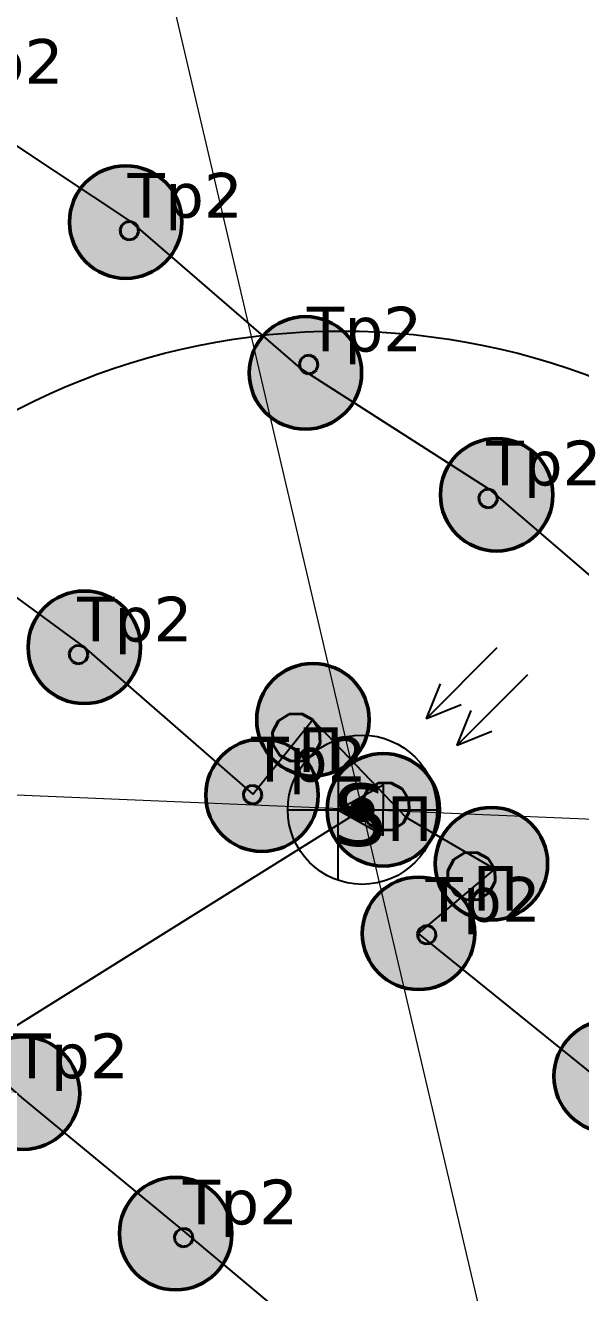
# Model space of a CAD drawing. Header units: millimetres. Extents: x -243740 to 150609, y -473655 to -165121.
# Drawn here: x 37384 to 39620, y -326187 to -321091 of the extents above; entities that cross this region are included whole.
import ezdxf
from ezdxf import colors
from ezdxf.entities.mleader import LeaderData, LeaderLine
from ezdxf.math import Vec2, Vec3

# ---------------------------------------------------------------- set-up
doc = ezdxf.new("R2010")
doc.units = ezdxf.units.MM
for name, color, linetype, lineweight in [('0_Авт.', 255, 'Continuous', 5), ('_освещение_dali', 3, 'Continuous', 50), ('DLX_LUM 21', 5, 'Continuous', 40), ('DLX_LUM 22', 5, 'Continuous', 40)]:
    doc.layers.add(name, color=color, linetype=linetype, lineweight=lineweight)
doc.layers.add('_Гр.ЩД-1C.10.4.I8.7', color=6, linetype='Continuous')
doc.styles.add('TableTextStyle', font='')
doc.styles.add('Шрифт - 200', font='', dxfattribs={"height": 200})
doc.styles.get('TableTextStyle').set_extended_font_data('VERDANA.TTF')
doc.styles.get('Шрифт - 200').set_extended_font_data('GOST Common', italic=True)
doc.linetypes.add('Truba', pattern='A,3e-05,[4,MSH_7,S=1,R=0,X=0,Y=0],-3.022072', length=3.022102)
doc.linetypes.add('Проводка в лотке', pattern='A,7.5,[130,ltypeshp.shx,S=0.5,R=0,X=0,Y=0],1,[130,ltypeshp.shx,S=1,R=90,X=0,Y=-0.5],1,[130,ltypeshp.shx,S=0.5,R=0,X=0,Y=0],7.5', length=17)

# ---------------------------------------------------------------- blocks, each defined once
blk = doc.blocks.new('A$C85fa3c5e')
at = {"layer": '0_Авт.', "color": 6, "lineweight": 25, "ltscale": 100}
for points in [[(5.418, 6.505), (2.589, 3.676), (3.15, 5.068)], [(5.418, 6.505), (2.589, 3.676), (3.981, 4.236)], [(6.655, 5.428), (3.827, 2.599), (4.387, 3.991)], [(6.655, 5.428), (3.827, 2.599), (5.218, 3.16)], [(-0.973, 2.838), (-0.98, -2.836)], [(-0.976, 0), (0.849, 1.003), (0.849, -0.01)], [(-3, 0), (3, 0)], [(-0.976, 0), (0.838, -1.023), (0.849, -0.01)]]:
    blk.add_lwpolyline(points, dxfattribs=at)
blk.add_circle((0, 0), 3, dxfattribs=at)
blk = doc.blocks.new('_Dot')
at = {"color": 0, "linetype": 'ByBlock', "lineweight": -2}
blk.add_line((-0.5, 0), (-1, 0), dxfattribs=at)
at = {"color": 0, "linetype": 'ByBlock', "const_width": 0.5}
blk.add_lwpolyline([(-0.25, 0, 1), (0.25, 0, 1)], format="xyb", close=True, dxfattribs=at)
blk = doc.blocks.new('A$Caabd1818')
at = {"layer": 'DLX_LUM 21'}
for points in [[(33803.5, 75627.8, 0), (33818.8, 75639.9, 0)], [(33818.8, 75639.9, 0), (33803.5, 75627.8, 0)], [(33818.8, 75639.9, 0), (33803.5, 75627.8, 0)], [(33803.5, 75627.8, 0), (33818.8, 75639.9, 0)], [(33818.8, 75639.9, 0), (33838, 75642.7, 0)], [(33838, 75642.7, 0), (33818.8, 75639.9, 0)], [(33838, 75642.7, 0), (33818.8, 75639.9, 0)], [(33818.8, 75639.9, 0), (33838, 75642.7, 0)], [(33818.8, 75639.9, 0), (33818.8, 75639.9, 0)], [(33818.8, 75639.9, 0), (33818.8, 75639.9, 0)], [(33838, 75642.7, 0), (33838, 75642.7, 0)], [(33838, 75642.7, 0), (33856, 75635.5, 0)], [(33856, 75635.5, 0), (33838, 75642.7, 0)], [(33838, 75642.7, 0), (33838, 75642.7, 0)], [(33856, 75635.5, 0), (33838, 75642.7, 0)], [(33838, 75642.7, 0), (33856, 75635.5, 0)], [(33856, 75635.5, 0), (33856, 75635.5, 0)], [(33856, 75635.5, 0), (33868, 75620.2, 0)], [(33868, 75620.2, 0), (33856, 75635.5, 0)], [(33856, 75635.5, 0), (33856, 75635.5, 0)], [(33868, 75620.2, 0), (33856, 75635.5, 0)], [(33856, 75635.5, 0), (33868, 75620.2, 0)], [(33796.3, 75609.8, 0), (33803.5, 75627.8, 0)], [(33803.5, 75627.8, 0), (33796.3, 75609.8, 0)], [(33803.5, 75627.8, 0), (33796.3, 75609.8, 0)], [(33796.3, 75609.8, 0), (33803.5, 75627.8, 0)], [(33796.3, 75609.8, 0), (33796.3, 75609.8, 0)], [(33799.1, 75590.6, 0), (33796.3, 75609.8, 0)], [(33796.3, 75609.8, 0), (33796.3, 75609.8, 0)], [(33796.3, 75609.8, 0), (33799.1, 75590.6, 0)], [(33796.3, 75609.8, 0), (33799.1, 75590.6, 0)], [(33799.1, 75590.6, 0), (33796.3, 75609.8, 0)], [(33811.2, 75575.4, 0), (33799.1, 75590.6, 0)], [(33799.1, 75590.6, 0), (33799.1, 75590.6, 0)], [(33799.1, 75590.6, 0), (33811.2, 75575.4, 0)], [(33799.1, 75590.6, 0), (33799.1, 75590.6, 0)], [(33799.1, 75590.6, 0), (33811.2, 75575.4, 0)], [(33811.2, 75575.4, 0), (33799.1, 75590.6, 0)], [(33803.5, 75627.8, 0), (33803.5, 75627.8, 0)], [(33803.5, 75627.8, 0), (33803.5, 75627.8, 0)], [(33863.6, 75583, 0), (33848.4, 75571, 0)], [(33848.4, 75571, 0), (33863.6, 75583, 0)], [(33848.4, 75571, 0), (33863.6, 75583, 0)], [(33863.6, 75583, 0), (33848.4, 75571, 0)], [(33870.8, 75601, 0), (33863.6, 75583, 0)], [(33863.6, 75583, 0), (33870.8, 75601, 0)], [(33863.6, 75583, 0), (33870.8, 75601, 0)], [(33870.8, 75601, 0), (33863.6, 75583, 0)], [(33863.6, 75583, 0), (33863.6, 75583, 0)], [(33863.6, 75583, 0), (33863.6, 75583, 0)], [(33868, 75620.2, 0), (33868, 75620.2, 0)], [(33868, 75620.2, 0), (33870.8, 75601, 0)], [(33870.8, 75601, 0), (33868, 75620.2, 0)], [(33868, 75620.2, 0), (33868, 75620.2, 0)], [(33870.8, 75601, 0), (33868, 75620.2, 0)], [(33868, 75620.2, 0), (33870.8, 75601, 0)], [(33870.8, 75601, 0), (33870.8, 75601, 0)], [(33870.8, 75601, 0), (33870.8, 75601, 0)], [(33829.2, 75568.2, 0), (33811.2, 75575.4, 0)], [(33811.2, 75575.4, 0), (33811.2, 75575.4, 0)], [(33811.2, 75575.4, 0), (33829.2, 75568.2, 0)], [(33811.2, 75575.4, 0), (33811.2, 75575.4, 0)], [(33811.2, 75575.4, 0), (33829.2, 75568.2, 0)], [(33829.2, 75568.2, 0), (33811.2, 75575.4, 0)], [(33848.4, 75571, 0), (33829.2, 75568.2, 0)], [(33829.2, 75568.2, 0), (33848.4, 75571, 0)], [(33829.2, 75568.2, 0), (33848.4, 75571, 0)], [(33848.4, 75571, 0), (33829.2, 75568.2, 0)], [(33829.2, 75568.2, 0), (33829.2, 75568.2, 0)], [(33829.2, 75568.2, 0), (33829.2, 75568.2, 0)], [(33848.4, 75571, 0), (33848.4, 75571, 0)], [(33848.4, 75571, 0), (33848.4, 75571, 0)], [(34518.2, 75071.4, 0), (34525.4, 75089.4, 0)], [(34525.4, 75089.4, 0), (34518.2, 75071.4, 0)], [(34525.4, 75089.4, 0), (34518.2, 75071.4, 0)], [(34518.2, 75071.4, 0), (34525.4, 75089.4, 0)], [(34525.4, 75089.4, 0), (34540.7, 75101.4, 0)], [(34540.7, 75101.4, 0), (34525.4, 75089.4, 0)], [(34540.7, 75101.4, 0), (34525.4, 75089.4, 0)], [(34525.4, 75089.4, 0), (34540.7, 75101.4, 0)], [(34525.4, 75089.4, 0), (34525.4, 75089.4, 0)], [(34525.4, 75089.4, 0), (34525.4, 75089.4, 0)], [(34540.7, 75101.4, 0), (34559.9, 75104.2, 0)], [(34559.9, 75104.2, 0), (34540.7, 75101.4, 0)], [(34559.9, 75104.2, 0), (34540.7, 75101.4, 0)], [(34540.7, 75101.4, 0), (34559.9, 75104.2, 0)], [(34540.7, 75101.4, 0), (34540.7, 75101.4, 0)], [(34540.7, 75101.4, 0), (34540.7, 75101.4, 0)], [(34559.9, 75104.2, 0), (34559.9, 75104.2, 0)], [(34559.9, 75104.2, 0), (34577.9, 75097.1, 0)], [(34577.9, 75097.1, 0), (34559.9, 75104.2, 0)], [(34559.9, 75104.2, 0), (34559.9, 75104.2, 0)], [(34577.9, 75097.1, 0), (34559.9, 75104.2, 0)], [(34559.9, 75104.2, 0), (34577.9, 75097.1, 0)], [(34577.9, 75097.1, 0), (34577.9, 75097.1, 0)], [(34577.9, 75097.1, 0), (34589.9, 75081.8, 0)], [(34589.9, 75081.8, 0), (34577.9, 75097.1, 0)], [(34577.9, 75097.1, 0), (34577.9, 75097.1, 0)], [(34589.9, 75081.8, 0), (34577.9, 75097.1, 0)], [(34577.9, 75097.1, 0), (34589.9, 75081.8, 0)], [(34589.9, 75081.8, 0), (34589.9, 75081.8, 0)], [(34589.9, 75081.8, 0), (34592.7, 75062.6, 0)], [(34592.7, 75062.6, 0), (34589.9, 75081.8, 0)], [(34589.9, 75081.8, 0), (34589.9, 75081.8, 0)], [(34592.7, 75062.6, 0), (34589.9, 75081.8, 0)], [(34589.9, 75081.8, 0), (34592.7, 75062.6, 0)], [(34518.2, 75071.4, 0), (34518.2, 75071.4, 0)], [(34521, 75052.2, 0), (34518.2, 75071.4, 0)], [(34518.2, 75071.4, 0), (34518.2, 75071.4, 0)], [(34518.2, 75071.4, 0), (34521, 75052.2, 0)], [(34518.2, 75071.4, 0), (34521, 75052.2, 0)], [(34521, 75052.2, 0), (34518.2, 75071.4, 0)], [(34533.1, 75036.9, 0), (34521, 75052.2, 0)], [(34521, 75052.2, 0), (34521, 75052.2, 0)], [(34521, 75052.2, 0), (34533.1, 75036.9, 0)], [(34521, 75052.2, 0), (34521, 75052.2, 0)], [(34521, 75052.2, 0), (34533.1, 75036.9, 0)], [(34533.1, 75036.9, 0), (34521, 75052.2, 0)], [(34551.1, 75029.8, 0), (34533.1, 75036.9, 0)], [(34533.1, 75036.9, 0), (34533.1, 75036.9, 0)], [(34533.1, 75036.9, 0), (34551.1, 75029.8, 0)], [(34533.1, 75036.9, 0), (34533.1, 75036.9, 0)], [(34533.1, 75036.9, 0), (34551.1, 75029.8, 0)], [(34551.1, 75029.8, 0), (34533.1, 75036.9, 0)], [(34570.3, 75032.6, 0), (34551.1, 75029.8, 0)], [(34551.1, 75029.8, 0), (34570.3, 75032.6, 0)], [(34551.1, 75029.8, 0), (34570.3, 75032.6, 0)], [(34570.3, 75032.6, 0), (34551.1, 75029.8, 0)], [(34551.1, 75029.8, 0), (34551.1, 75029.8, 0)], [(34551.1, 75029.8, 0), (34551.1, 75029.8, 0)], [(34585.5, 75044.6, 0), (34570.3, 75032.6, 0)], [(34570.3, 75032.6, 0), (34585.5, 75044.6, 0)], [(34570.3, 75032.6, 0), (34585.5, 75044.6, 0)], [(34585.5, 75044.6, 0), (34570.3, 75032.6, 0)], [(34570.3, 75032.6, 0), (34570.3, 75032.6, 0)], [(34570.3, 75032.6, 0), (34570.3, 75032.6, 0)], [(34592.7, 75062.6, 0), (34585.5, 75044.6, 0)], [(34585.5, 75044.6, 0), (34592.7, 75062.6, 0)], [(34585.5, 75044.6, 0), (34592.7, 75062.6, 0)], [(34592.7, 75062.6, 0), (34585.5, 75044.6, 0)], [(34585.5, 75044.6, 0), (34585.5, 75044.6, 0)], [(34585.5, 75044.6, 0), (34585.5, 75044.6, 0)], [(34592.7, 75062.6, 0), (34592.7, 75062.6, 0)], [(34592.7, 75062.6, 0), (34592.7, 75062.6, 0)], [(35262.5, 74563, 0), (35281.7, 74565.8, 0)], [(35281.7, 74565.8, 0), (35262.5, 74563, 0)], [(35281.7, 74565.8, 0), (35262.5, 74563, 0)], [(35262.5, 74563, 0), (35281.7, 74565.8, 0)], [(35281.7, 74565.8, 0), (35281.7, 74565.8, 0)], [(35281.7, 74565.8, 0), (35299.8, 74558.6, 0)], [(35299.8, 74558.6, 0), (35281.7, 74565.8, 0)], [(35281.7, 74565.8, 0), (35281.7, 74565.8, 0)], [(35299.8, 74558.6, 0), (35281.7, 74565.8, 0)], [(35281.7, 74565.8, 0), (35299.8, 74558.6, 0)], [(35240.1, 74533, 0), (35247.3, 74551, 0)], [(35247.3, 74551, 0), (35240.1, 74533, 0)], [(35247.3, 74551, 0), (35240.1, 74533, 0)], [(35240.1, 74533, 0), (35247.3, 74551, 0)], [(35240.1, 74533, 0), (35240.1, 74533, 0)], [(35242.9, 74513.8, 0), (35240.1, 74533, 0)], [(35240.1, 74533, 0), (35240.1, 74533, 0)], [(35240.1, 74533, 0), (35242.9, 74513.8, 0)], [(35240.1, 74533, 0), (35242.9, 74513.8, 0)], [(35242.9, 74513.8, 0), (35240.1, 74533, 0)], [(35254.9, 74498.5, 0), (35242.9, 74513.8, 0)], [(35242.9, 74513.8, 0), (35242.9, 74513.8, 0)], [(35242.9, 74513.8, 0), (35254.9, 74498.5, 0)], [(35242.9, 74513.8, 0), (35242.9, 74513.8, 0)], [(35242.9, 74513.8, 0), (35254.9, 74498.5, 0)], [(35254.9, 74498.5, 0), (35242.9, 74513.8, 0)], [(35247.3, 74551, 0), (35262.5, 74563, 0)], [(35262.5, 74563, 0), (35247.3, 74551, 0)], [(35262.5, 74563, 0), (35247.3, 74551, 0)], [(35247.3, 74551, 0), (35262.5, 74563, 0)], [(35247.3, 74551, 0), (35247.3, 74551, 0)], [(35247.3, 74551, 0), (35247.3, 74551, 0)], [(35262.5, 74563, 0), (35262.5, 74563, 0)], [(35262.5, 74563, 0), (35262.5, 74563, 0)], [(35299.8, 74558.6, 0), (35299.8, 74558.6, 0)], [(35299.8, 74558.6, 0), (35311.8, 74543.4, 0)], [(35311.8, 74543.4, 0), (35299.8, 74558.6, 0)], [(35299.8, 74558.6, 0), (35299.8, 74558.6, 0)], [(35311.8, 74543.4, 0), (35299.8, 74558.6, 0)], [(35299.8, 74558.6, 0), (35311.8, 74543.4, 0)], [(35314.6, 74524.2, 0), (35307.4, 74506.2, 0)], [(35307.4, 74506.2, 0), (35314.6, 74524.2, 0)], [(35307.4, 74506.2, 0), (35314.6, 74524.2, 0)], [(35314.6, 74524.2, 0), (35307.4, 74506.2, 0)], [(35311.8, 74543.4, 0), (35311.8, 74543.4, 0)], [(35311.8, 74543.4, 0), (35314.6, 74524.2, 0)], [(35314.6, 74524.2, 0), (35311.8, 74543.4, 0)], [(35311.8, 74543.4, 0), (35311.8, 74543.4, 0)], [(35314.6, 74524.2, 0), (35311.8, 74543.4, 0)], [(35311.8, 74543.4, 0), (35314.6, 74524.2, 0)], [(35314.6, 74524.2, 0), (35314.6, 74524.2, 0)], [(35314.6, 74524.2, 0), (35314.6, 74524.2, 0)], [(35273, 74491.3, 0), (35254.9, 74498.5, 0)], [(35254.9, 74498.5, 0), (35254.9, 74498.5, 0)], [(35254.9, 74498.5, 0), (35273, 74491.3, 0)], [(35254.9, 74498.5, 0), (35254.9, 74498.5, 0)], [(35254.9, 74498.5, 0), (35273, 74491.3, 0)], [(35273, 74491.3, 0), (35254.9, 74498.5, 0)], [(35292.2, 74494.1, 0), (35273, 74491.3, 0)], [(35273, 74491.3, 0), (35292.2, 74494.1, 0)], [(35273, 74491.3, 0), (35292.2, 74494.1, 0)], [(35292.2, 74494.1, 0), (35273, 74491.3, 0)], [(35273, 74491.3, 0), (35273, 74491.3, 0)], [(35273, 74491.3, 0), (35273, 74491.3, 0)], [(35307.4, 74506.2, 0), (35292.2, 74494.1, 0)], [(35292.2, 74494.1, 0), (35307.4, 74506.2, 0)], [(35292.2, 74494.1, 0), (35307.4, 74506.2, 0)], [(35307.4, 74506.2, 0), (35292.2, 74494.1, 0)], [(35292.2, 74494.1, 0), (35292.2, 74494.1, 0)], [(35292.2, 74494.1, 0), (35292.2, 74494.1, 0)], [(35307.4, 74506.2, 0), (35307.4, 74506.2, 0)], [(35307.4, 74506.2, 0), (35307.4, 74506.2, 0)], [(33591.8, 73906.4, 0), (33599.6, 73924.2, 0)], [(33599.6, 73924.2, 0), (33591.8, 73906.4, 0)], [(33599.6, 73924.2, 0), (33591.8, 73906.4, 0)], [(33591.8, 73906.4, 0), (33599.6, 73924.2, 0)], [(33591.8, 73906.4, 0), (33591.8, 73906.4, 0)], [(33593.9, 73887.1, 0), (33591.8, 73906.4, 0)], [(33591.8, 73906.4, 0), (33591.8, 73906.4, 0)], [(33591.8, 73906.4, 0), (33593.9, 73887.1, 0)], [(33591.8, 73906.4, 0), (33593.9, 73887.1, 0)], [(33593.9, 73887.1, 0), (33591.8, 73906.4, 0)], [(33599.6, 73924.2, 0), (33615.3, 73935.6, 0)], [(33615.3, 73935.6, 0), (33599.6, 73924.2, 0)], [(33615.3, 73935.6, 0), (33599.6, 73924.2, 0)], [(33599.6, 73924.2, 0), (33615.3, 73935.6, 0)], [(33599.6, 73924.2, 0), (33599.6, 73924.2, 0)], [(33599.6, 73924.2, 0), (33599.6, 73924.2, 0)], [(33615.3, 73935.6, 0), (33634.5, 73937.7, 0)], [(33634.5, 73937.7, 0), (33615.3, 73935.6, 0)], [(33634.5, 73937.7, 0), (33615.3, 73935.6, 0)], [(33615.3, 73935.6, 0), (33634.5, 73937.7, 0)], [(33615.3, 73935.6, 0), (33615.3, 73935.6, 0)], [(33615.3, 73935.6, 0), (33615.3, 73935.6, 0)], [(33634.5, 73937.7, 0), (33634.5, 73937.7, 0)], [(33634.5, 73937.7, 0), (33652.3, 73929.9, 0)], [(33652.3, 73929.9, 0), (33634.5, 73937.7, 0)], [(33634.5, 73937.7, 0), (33634.5, 73937.7, 0)], [(33652.3, 73929.9, 0), (33634.5, 73937.7, 0)], [(33634.5, 73937.7, 0), (33652.3, 73929.9, 0)], [(33652.3, 73929.9, 0), (33652.3, 73929.9, 0)], [(33652.3, 73929.9, 0), (33663.8, 73914.2, 0)], [(33663.8, 73914.2, 0), (33652.3, 73929.9, 0)], [(33652.3, 73929.9, 0), (33652.3, 73929.9, 0)], [(33663.8, 73914.2, 0), (33652.3, 73929.9, 0)], [(33652.3, 73929.9, 0), (33663.8, 73914.2, 0)], [(33663.8, 73914.2, 0), (33663.8, 73914.2, 0)], [(33663.8, 73914.2, 0), (33665.9, 73894.9, 0)], [(33665.9, 73894.9, 0), (33663.8, 73914.2, 0)], [(33663.8, 73914.2, 0), (33663.8, 73914.2, 0)], [(33665.9, 73894.9, 0), (33663.8, 73914.2, 0)], [(33663.8, 73914.2, 0), (33665.9, 73894.9, 0)], [(33605.3, 73871.4, 0), (33593.9, 73887.1, 0)], [(33593.9, 73887.1, 0), (33593.9, 73887.1, 0)], [(33593.9, 73887.1, 0), (33605.3, 73871.4, 0)], [(33593.9, 73887.1, 0), (33593.9, 73887.1, 0)], [(33593.9, 73887.1, 0), (33605.3, 73871.4, 0)], [(33605.3, 73871.4, 0), (33593.9, 73887.1, 0)], [(33623.1, 73863.6, 0), (33605.3, 73871.4, 0)], [(33605.3, 73871.4, 0), (33605.3, 73871.4, 0)], [(33605.3, 73871.4, 0), (33623.1, 73863.6, 0)], [(33605.3, 73871.4, 0), (33605.3, 73871.4, 0)], [(33605.3, 73871.4, 0), (33623.1, 73863.6, 0)], [(33623.1, 73863.6, 0), (33605.3, 73871.4, 0)], [(33642.4, 73865.7, 0), (33623.1, 73863.6, 0)], [(33623.1, 73863.6, 0), (33642.4, 73865.7, 0)], [(33623.1, 73863.6, 0), (33642.4, 73865.7, 0)], [(33642.4, 73865.7, 0), (33623.1, 73863.6, 0)], [(33623.1, 73863.6, 0), (33623.1, 73863.6, 0)], [(33623.1, 73863.6, 0), (33623.1, 73863.6, 0)], [(33658, 73877.2, 0), (33642.4, 73865.7, 0)], [(33642.4, 73865.7, 0), (33658, 73877.2, 0)], [(33642.4, 73865.7, 0), (33658, 73877.2, 0)], [(33658, 73877.2, 0), (33642.4, 73865.7, 0)], [(33642.4, 73865.7, 0), (33642.4, 73865.7, 0)], [(33642.4, 73865.7, 0), (33642.4, 73865.7, 0)], [(33665.9, 73894.9, 0), (33658, 73877.2, 0)], [(33658, 73877.2, 0), (33665.9, 73894.9, 0)], [(33658, 73877.2, 0), (33665.9, 73894.9, 0)], [(33665.9, 73894.9, 0), (33658, 73877.2, 0)], [(33658, 73877.2, 0), (33658, 73877.2, 0)], [(33658, 73877.2, 0), (33658, 73877.2, 0)], [(33665.9, 73894.9, 0), (33665.9, 73894.9, 0)], [(33665.9, 73894.9, 0), (33665.9, 73894.9, 0)], [(34292.6, 73343, 0), (34300.5, 73360.7, 0)], [(34300.5, 73360.7, 0), (34292.6, 73343, 0)], [(34300.5, 73360.7, 0), (34292.6, 73343, 0)], [(34292.6, 73343, 0), (34300.5, 73360.7, 0)], [(34292.6, 73343, 0), (34292.6, 73343, 0)], [(34294.7, 73323.7, 0), (34292.6, 73343, 0)], [(34292.6, 73343, 0), (34292.6, 73343, 0)], [(34292.6, 73343, 0), (34294.7, 73323.7, 0)], [(34292.6, 73343, 0), (34294.7, 73323.7, 0)], [(34294.7, 73323.7, 0), (34292.6, 73343, 0)], [(34300.5, 73360.7, 0), (34316.1, 73372.2, 0)], [(34316.1, 73372.2, 0), (34300.5, 73360.7, 0)], [(34316.1, 73372.2, 0), (34300.5, 73360.7, 0)], [(34300.5, 73360.7, 0), (34316.1, 73372.2, 0)], [(34300.5, 73360.7, 0), (34300.5, 73360.7, 0)], [(34300.5, 73360.7, 0), (34300.5, 73360.7, 0)], [(34316.1, 73372.2, 0), (34335.4, 73374.3, 0)], [(34335.4, 73374.3, 0), (34316.1, 73372.2, 0)], [(34335.4, 73374.3, 0), (34316.1, 73372.2, 0)], [(34316.1, 73372.2, 0), (34335.4, 73374.3, 0)], [(34316.1, 73372.2, 0), (34316.1, 73372.2, 0)], [(34316.1, 73372.2, 0), (34316.1, 73372.2, 0)], [(34335.4, 73374.3, 0), (34335.4, 73374.3, 0)], [(34335.4, 73374.3, 0), (34353.2, 73366.5, 0)], [(34353.2, 73366.5, 0), (34335.4, 73374.3, 0)], [(34335.4, 73374.3, 0), (34335.4, 73374.3, 0)], [(34353.2, 73366.5, 0), (34335.4, 73374.3, 0)], [(34335.4, 73374.3, 0), (34353.2, 73366.5, 0)], [(34353.2, 73366.5, 0), (34353.2, 73366.5, 0)], [(34353.2, 73366.5, 0), (34364.6, 73350.8, 0)], [(34364.6, 73350.8, 0), (34353.2, 73366.5, 0)], [(34353.2, 73366.5, 0), (34353.2, 73366.5, 0)], [(34364.6, 73350.8, 0), (34353.2, 73366.5, 0)], [(34353.2, 73366.5, 0), (34364.6, 73350.8, 0)], [(34364.6, 73350.8, 0), (34364.6, 73350.8, 0)], [(34364.6, 73350.8, 0), (34366.7, 73331.5, 0)], [(34366.7, 73331.5, 0), (34364.6, 73350.8, 0)], [(34364.6, 73350.8, 0), (34364.6, 73350.8, 0)], [(34366.7, 73331.5, 0), (34364.6, 73350.8, 0)], [(34364.6, 73350.8, 0), (34366.7, 73331.5, 0)], [(34306.2, 73308, 0), (34294.7, 73323.7, 0)], [(34294.7, 73323.7, 0), (34294.7, 73323.7, 0)], [(34294.7, 73323.7, 0), (34306.2, 73308, 0)], [(34294.7, 73323.7, 0), (34294.7, 73323.7, 0)], [(34294.7, 73323.7, 0), (34306.2, 73308, 0)], [(34306.2, 73308, 0), (34294.7, 73323.7, 0)], [(34323.9, 73300.2, 0), (34306.2, 73308, 0)], [(34306.2, 73308, 0), (34306.2, 73308, 0)], [(34306.2, 73308, 0), (34323.9, 73300.2, 0)], [(34306.2, 73308, 0), (34306.2, 73308, 0)], [(34306.2, 73308, 0), (34323.9, 73300.2, 0)], [(34323.9, 73300.2, 0), (34306.2, 73308, 0)], [(34343.2, 73302.3, 0), (34323.9, 73300.2, 0)], [(34323.9, 73300.2, 0), (34343.2, 73302.3, 0)], [(34323.9, 73300.2, 0), (34343.2, 73302.3, 0)], [(34343.2, 73302.3, 0), (34323.9, 73300.2, 0)], [(34323.9, 73300.2, 0), (34323.9, 73300.2, 0)], [(34323.9, 73300.2, 0), (34323.9, 73300.2, 0)], [(34358.9, 73313.7, 0), (34343.2, 73302.3, 0)], [(34343.2, 73302.3, 0), (34358.9, 73313.7, 0)], [(34343.2, 73302.3, 0), (34358.9, 73313.7, 0)], [(34358.9, 73313.7, 0), (34343.2, 73302.3, 0)], [(34343.2, 73302.3, 0), (34343.2, 73302.3, 0)], [(34343.2, 73302.3, 0), (34343.2, 73302.3, 0)], [(34366.7, 73331.5, 0), (34358.9, 73313.7, 0)], [(34358.9, 73313.7, 0), (34366.7, 73331.5, 0)], [(34358.9, 73313.7, 0), (34366.7, 73331.5, 0)], [(34366.7, 73331.5, 0), (34358.9, 73313.7, 0)], [(34358.9, 73313.7, 0), (34358.9, 73313.7, 0)], [(34358.9, 73313.7, 0), (34358.9, 73313.7, 0)], [(34366.7, 73331.5, 0), (34366.7, 73331.5, 0)], [(34366.7, 73331.5, 0), (34366.7, 73331.5, 0)], [(34993.5, 72779.5, 0), (35001.3, 72797.3, 0)], [(35001.3, 72797.3, 0), (34993.5, 72779.5, 0)], [(35001.3, 72797.3, 0), (34993.5, 72779.5, 0)], [(34993.5, 72779.5, 0), (35001.3, 72797.3, 0)], [(35001.3, 72797.3, 0), (35017, 72808.7, 0)], [(35017, 72808.7, 0), (35001.3, 72797.3, 0)], [(35017, 72808.7, 0), (35001.3, 72797.3, 0)], [(35001.3, 72797.3, 0), (35017, 72808.7, 0)], [(35001.3, 72797.3, 0), (35001.3, 72797.3, 0)], [(35001.3, 72797.3, 0), (35001.3, 72797.3, 0)], [(35017, 72808.7, 0), (35036.3, 72810.8, 0)], [(35036.3, 72810.8, 0), (35017, 72808.7, 0)], [(35036.3, 72810.8, 0), (35017, 72808.7, 0)], [(35017, 72808.7, 0), (35036.3, 72810.8, 0)], [(35017, 72808.7, 0), (35017, 72808.7, 0)], [(35017, 72808.7, 0), (35017, 72808.7, 0)], [(35036.3, 72810.8, 0), (35036.3, 72810.8, 0)], [(35036.3, 72810.8, 0), (35054, 72803, 0)], [(35054, 72803, 0), (35036.3, 72810.8, 0)], [(35036.3, 72810.8, 0), (35036.3, 72810.8, 0)], [(35054, 72803, 0), (35036.3, 72810.8, 0)], [(35036.3, 72810.8, 0), (35054, 72803, 0)], [(35054, 72803, 0), (35054, 72803, 0)], [(35054, 72803, 0), (35065.5, 72787.4, 0)], [(35065.5, 72787.4, 0), (35054, 72803, 0)], [(35054, 72803, 0), (35054, 72803, 0)], [(35065.5, 72787.4, 0), (35054, 72803, 0)], [(35054, 72803, 0), (35065.5, 72787.4, 0)], [(35065.5, 72787.4, 0), (35065.5, 72787.4, 0)], [(35065.5, 72787.4, 0), (35067.6, 72768.1, 0)], [(35067.6, 72768.1, 0), (35065.5, 72787.4, 0)], [(35065.5, 72787.4, 0), (35065.5, 72787.4, 0)], [(35067.6, 72768.1, 0), (35065.5, 72787.4, 0)], [(35065.5, 72787.4, 0), (35067.6, 72768.1, 0)], [(34993.5, 72779.5, 0), (34993.5, 72779.5, 0)], [(34995.6, 72760.2, 0), (34993.5, 72779.5, 0)], [(34993.5, 72779.5, 0), (34993.5, 72779.5, 0)], [(34993.5, 72779.5, 0), (34995.6, 72760.2, 0)], [(34993.5, 72779.5, 0), (34995.6, 72760.2, 0)], [(34995.6, 72760.2, 0), (34993.5, 72779.5, 0)], [(35007, 72744.6, 0), (34995.6, 72760.2, 0)], [(34995.6, 72760.2, 0), (34995.6, 72760.2, 0)], [(34995.6, 72760.2, 0), (35007, 72744.6, 0)], [(34995.6, 72760.2, 0), (34995.6, 72760.2, 0)], [(34995.6, 72760.2, 0), (35007, 72744.6, 0)], [(35007, 72744.6, 0), (34995.6, 72760.2, 0)], [(35024.8, 72736.7, 0), (35007, 72744.6, 0)], [(35007, 72744.6, 0), (35007, 72744.6, 0)], [(35007, 72744.6, 0), (35024.8, 72736.7, 0)], [(35007, 72744.6, 0), (35007, 72744.6, 0)], [(35007, 72744.6, 0), (35024.8, 72736.7, 0)], [(35024.8, 72736.7, 0), (35007, 72744.6, 0)], [(35044.1, 72738.8, 0), (35024.8, 72736.7, 0)], [(35024.8, 72736.7, 0), (35044.1, 72738.8, 0)], [(35024.8, 72736.7, 0), (35044.1, 72738.8, 0)], [(35044.1, 72738.8, 0), (35024.8, 72736.7, 0)], [(35024.8, 72736.7, 0), (35024.8, 72736.7, 0)], [(35024.8, 72736.7, 0), (35024.8, 72736.7, 0)], [(35059.7, 72750.3, 0), (35044.1, 72738.8, 0)], [(35044.1, 72738.8, 0), (35059.7, 72750.3, 0)], [(35044.1, 72738.8, 0), (35059.7, 72750.3, 0)], [(35059.7, 72750.3, 0), (35044.1, 72738.8, 0)], [(35044.1, 72738.8, 0), (35044.1, 72738.8, 0)], [(35044.1, 72738.8, 0), (35044.1, 72738.8, 0)], [(35067.6, 72768.1, 0), (35059.7, 72750.3, 0)], [(35059.7, 72750.3, 0), (35067.6, 72768.1, 0)], [(35059.7, 72750.3, 0), (35067.6, 72768.1, 0)], [(35067.6, 72768.1, 0), (35059.7, 72750.3, 0)], [(35059.7, 72750.3, 0), (35059.7, 72750.3, 0)], [(35059.7, 72750.3, 0), (35059.7, 72750.3, 0)], [(35067.6, 72768.1, 0), (35067.6, 72768.1, 0)], [(35067.6, 72768.1, 0), (35067.6, 72768.1, 0)], [(34015.5, 71563.3, 0), (34024, 71580.7, 0)], [(34024, 71580.7, 0), (34015.5, 71563.3, 0)], [(34024, 71580.7, 0), (34015.5, 71563.3, 0)], [(34015.5, 71563.3, 0), (34024, 71580.7, 0)], [(34015.5, 71563.3, 0), (34015.5, 71563.3, 0)], [(34017, 71543.9, 0), (34015.5, 71563.3, 0)], [(34015.5, 71563.3, 0), (34015.5, 71563.3, 0)], [(34015.5, 71563.3, 0), (34017, 71543.9, 0)], [(34015.5, 71563.3, 0), (34017, 71543.9, 0)], [(34017, 71543.9, 0), (34015.5, 71563.3, 0)], [(34024, 71580.7, 0), (34040, 71591.7, 0)], [(34040, 71591.7, 0), (34024, 71580.7, 0)], [(34040, 71591.7, 0), (34024, 71580.7, 0)], [(34024, 71580.7, 0), (34040, 71591.7, 0)], [(34024, 71580.7, 0), (34024, 71580.7, 0)], [(34024, 71580.7, 0), (34024, 71580.7, 0)], [(34040, 71591.7, 0), (34059.4, 71593.1, 0)], [(34059.4, 71593.1, 0), (34040, 71591.7, 0)], [(34059.4, 71593.1, 0), (34040, 71591.7, 0)], [(34040, 71591.7, 0), (34059.4, 71593.1, 0)], [(34040, 71591.7, 0), (34040, 71591.7, 0)], [(34040, 71591.7, 0), (34040, 71591.7, 0)], [(34059.4, 71593.1, 0), (34059.4, 71593.1, 0)], [(34059.4, 71593.1, 0), (34076.9, 71584.7, 0)], [(34076.9, 71584.7, 0), (34059.4, 71593.1, 0)], [(34059.4, 71593.1, 0), (34059.4, 71593.1, 0)], [(34076.9, 71584.7, 0), (34059.4, 71593.1, 0)], [(34059.4, 71593.1, 0), (34076.9, 71584.7, 0)], [(34076.9, 71584.7, 0), (34076.9, 71584.7, 0)], [(34076.9, 71584.7, 0), (34087.8, 71568.6, 0)], [(34087.8, 71568.6, 0), (34076.9, 71584.7, 0)], [(34076.9, 71584.7, 0), (34076.9, 71584.7, 0)], [(34087.8, 71568.6, 0), (34076.9, 71584.7, 0)], [(34076.9, 71584.7, 0), (34087.8, 71568.6, 0)], [(34087.8, 71568.6, 0), (34087.8, 71568.6, 0)], [(34087.8, 71568.6, 0), (34089.2, 71549.3, 0)], [(34089.2, 71549.3, 0), (34087.8, 71568.6, 0)], [(34087.8, 71568.6, 0), (34087.8, 71568.6, 0)], [(34089.2, 71549.3, 0), (34087.8, 71568.6, 0)], [(34087.8, 71568.6, 0), (34089.2, 71549.3, 0)], [(34027.9, 71527.9, 0), (34017, 71543.9, 0)], [(34017, 71543.9, 0), (34017, 71543.9, 0)], [(34017, 71543.9, 0), (34027.9, 71527.9, 0)], [(34017, 71543.9, 0), (34017, 71543.9, 0)], [(34017, 71543.9, 0), (34027.9, 71527.9, 0)], [(34027.9, 71527.9, 0), (34017, 71543.9, 0)], [(34045.4, 71519.4, 0), (34027.9, 71527.9, 0)], [(34027.9, 71527.9, 0), (34027.9, 71527.9, 0)], [(34027.9, 71527.9, 0), (34045.4, 71519.4, 0)], [(34027.9, 71527.9, 0), (34027.9, 71527.9, 0)], [(34027.9, 71527.9, 0), (34045.4, 71519.4, 0)], [(34045.4, 71519.4, 0), (34027.9, 71527.9, 0)], [(34064.7, 71520.9, 0), (34045.4, 71519.4, 0)], [(34045.4, 71519.4, 0), (34064.7, 71520.9, 0)], [(34045.4, 71519.4, 0), (34064.7, 71520.9, 0)], [(34064.7, 71520.9, 0), (34045.4, 71519.4, 0)], [(34045.4, 71519.4, 0), (34045.4, 71519.4, 0)], [(34045.4, 71519.4, 0), (34045.4, 71519.4, 0)], [(34080.8, 71531.8, 0), (34064.7, 71520.9, 0)], [(34064.7, 71520.9, 0), (34080.8, 71531.8, 0)], [(34064.7, 71520.9, 0), (34080.8, 71531.8, 0)], [(34080.8, 71531.8, 0), (34064.7, 71520.9, 0)], [(34064.7, 71520.9, 0), (34064.7, 71520.9, 0)], [(34064.7, 71520.9, 0), (34064.7, 71520.9, 0)], [(34089.2, 71549.3, 0), (34080.8, 71531.8, 0)], [(34080.8, 71531.8, 0), (34089.2, 71549.3, 0)], [(34080.8, 71531.8, 0), (34089.2, 71549.3, 0)], [(34089.2, 71549.3, 0), (34080.8, 71531.8, 0)], [(34080.8, 71531.8, 0), (34080.8, 71531.8, 0)], [(34080.8, 71531.8, 0), (34080.8, 71531.8, 0)], [(34089.2, 71549.3, 0), (34089.2, 71549.3, 0)], [(34089.2, 71549.3, 0), (34089.2, 71549.3, 0)]]:
    blk.add_polyline3d(points, dxfattribs=at)
at = {"layer": 'DLX_LUM 22'}
for points in [[(34433.8, 73633.7, 0), (34476.8, 73660.6, 0)], [(34476.8, 73660.6, 0), (34433.8, 73633.7, 0)], [(34476.8, 73660.6, 0), (34433.8, 73633.7, 0)], [(34433.8, 73633.7, 0), (34476.8, 73660.6, 0)], [(34476.8, 73660.6, 0), (34527.5, 73662.3, 0)], [(34527.5, 73662.3, 0), (34476.8, 73660.6, 0)], [(34527.5, 73662.3, 0), (34476.8, 73660.6, 0)], [(34476.8, 73660.6, 0), (34527.5, 73662.3, 0)], [(34476.8, 73660.6, 0), (34476.8, 73660.6, 0)], [(34476.8, 73660.6, 0), (34476.8, 73660.6, 0)], [(34527.5, 73662.3, 0), (34527.5, 73662.3, 0)], [(34527.5, 73662.3, 0), (34572.3, 73638.5, 0)], [(34572.3, 73638.5, 0), (34527.5, 73662.3, 0)], [(34527.5, 73662.3, 0), (34527.5, 73662.3, 0)], [(34572.3, 73638.5, 0), (34527.5, 73662.3, 0)], [(34527.5, 73662.3, 0), (34572.3, 73638.5, 0)], [(34410, 73588.9, 0), (34433.8, 73633.7, 0)], [(34433.8, 73633.7, 0), (34410, 73588.9, 0)], [(34433.8, 73633.7, 0), (34410, 73588.9, 0)], [(34410, 73588.9, 0), (34433.8, 73633.7, 0)], [(34433.8, 73633.7, 0), (34433.8, 73633.7, 0)], [(34433.8, 73633.7, 0), (34433.8, 73633.7, 0)], [(34572.3, 73638.5, 0), (34572.3, 73638.5, 0)], [(34572.3, 73638.5, 0), (34599.2, 73595.5, 0)], [(34599.2, 73595.5, 0), (34572.3, 73638.5, 0)], [(34572.3, 73638.5, 0), (34572.3, 73638.5, 0)], [(34599.2, 73595.5, 0), (34572.3, 73638.5, 0)], [(34572.3, 73638.5, 0), (34599.2, 73595.5, 0)], [(34599.2, 73595.5, 0), (34599.2, 73595.5, 0)], [(34599.2, 73595.5, 0), (34601, 73544.8, 0)], [(34601, 73544.8, 0), (34599.2, 73595.5, 0)], [(34599.2, 73595.5, 0), (34599.2, 73595.5, 0)], [(34601, 73544.8, 0), (34599.2, 73595.5, 0)], [(34599.2, 73595.5, 0), (34601, 73544.8, 0)], [(34411.8, 73538.2, 0), (34410, 73588.9, 0)], [(34410, 73588.9, 0), (34410, 73588.9, 0)], [(34410, 73588.9, 0), (34411.8, 73538.2, 0)], [(34410, 73588.9, 0), (34410, 73588.9, 0)], [(34410, 73588.9, 0), (34411.8, 73538.2, 0)], [(34411.8, 73538.2, 0), (34410, 73588.9, 0)], [(34601, 73544.8, 0), (34577.2, 73500, 0)], [(34577.2, 73500, 0), (34601, 73544.8, 0)], [(34577.2, 73500, 0), (34601, 73544.8, 0)], [(34601, 73544.8, 0), (34577.2, 73500, 0)], [(34601, 73544.8, 0), (34601, 73544.8, 0)], [(34601, 73544.8, 0), (34601, 73544.8, 0)], [(34438.7, 73495.2, 0), (34411.8, 73538.2, 0)], [(34411.8, 73538.2, 0), (34411.8, 73538.2, 0)], [(34411.8, 73538.2, 0), (34438.7, 73495.2, 0)], [(34411.8, 73538.2, 0), (34411.8, 73538.2, 0)], [(34411.8, 73538.2, 0), (34438.7, 73495.2, 0)], [(34438.7, 73495.2, 0), (34411.8, 73538.2, 0)], [(34483.4, 73471.3, 0), (34438.7, 73495.2, 0)], [(34438.7, 73495.2, 0), (34438.7, 73495.2, 0)], [(34438.7, 73495.2, 0), (34483.4, 73471.3, 0)], [(34438.7, 73495.2, 0), (34438.7, 73495.2, 0)], [(34438.7, 73495.2, 0), (34483.4, 73471.3, 0)], [(34483.4, 73471.3, 0), (34438.7, 73495.2, 0)], [(34577.2, 73500, 0), (34534.1, 73473.1, 0)], [(34534.1, 73473.1, 0), (34577.2, 73500, 0)], [(34534.1, 73473.1, 0), (34577.2, 73500, 0)], [(34577.2, 73500, 0), (34534.1, 73473.1, 0)], [(34577.2, 73500, 0), (34577.2, 73500, 0)], [(34577.2, 73500, 0), (34577.2, 73500, 0)], [(34534.1, 73473.1, 0), (34483.4, 73471.3, 0)], [(34483.4, 73471.3, 0), (34534.1, 73473.1, 0)], [(34483.4, 73471.3, 0), (34534.1, 73473.1, 0)], [(34534.1, 73473.1, 0), (34483.4, 73471.3, 0)], [(34483.4, 73471.3, 0), (34483.4, 73471.3, 0)], [(34483.4, 73471.3, 0), (34483.4, 73471.3, 0)], [(34534.1, 73473.1, 0), (34534.1, 73473.1, 0)], [(34534.1, 73473.1, 0), (34534.1, 73473.1, 0)], [(34768.6, 73311.7, 0), (34792.4, 73356.5, 0)], [(34792.4, 73356.5, 0), (34768.6, 73311.7, 0)], [(34792.4, 73356.5, 0), (34768.6, 73311.7, 0)], [(34768.6, 73311.7, 0), (34792.4, 73356.5, 0)], [(34792.4, 73356.5, 0), (34835.4, 73383.4, 0)], [(34835.4, 73383.4, 0), (34792.4, 73356.5, 0)], [(34835.4, 73383.4, 0), (34792.4, 73356.5, 0)], [(34792.4, 73356.5, 0), (34835.4, 73383.4, 0)], [(34792.4, 73356.5, 0), (34792.4, 73356.5, 0)], [(34792.4, 73356.5, 0), (34792.4, 73356.5, 0)], [(34835.4, 73383.4, 0), (34886.1, 73385.1, 0)], [(34886.1, 73385.1, 0), (34835.4, 73383.4, 0)], [(34886.1, 73385.1, 0), (34835.4, 73383.4, 0)], [(34835.4, 73383.4, 0), (34886.1, 73385.1, 0)], [(34835.4, 73383.4, 0), (34835.4, 73383.4, 0)], [(34835.4, 73383.4, 0), (34835.4, 73383.4, 0)], [(34886.1, 73385.1, 0), (34886.1, 73385.1, 0)], [(34886.1, 73385.1, 0), (34930.9, 73361.3, 0)], [(34930.9, 73361.3, 0), (34886.1, 73385.1, 0)], [(34886.1, 73385.1, 0), (34886.1, 73385.1, 0)], [(34930.9, 73361.3, 0), (34886.1, 73385.1, 0)], [(34886.1, 73385.1, 0), (34930.9, 73361.3, 0)], [(34930.9, 73361.3, 0), (34930.9, 73361.3, 0)], [(34930.9, 73361.3, 0), (34957.8, 73318.3, 0)], [(34957.8, 73318.3, 0), (34930.9, 73361.3, 0)], [(34930.9, 73361.3, 0), (34930.9, 73361.3, 0)], [(34957.8, 73318.3, 0), (34930.9, 73361.3, 0)], [(34930.9, 73361.3, 0), (34957.8, 73318.3, 0)], [(34770.3, 73261, 0), (34768.6, 73311.7, 0)], [(34768.6, 73311.7, 0), (34768.6, 73311.7, 0)], [(34768.6, 73311.7, 0), (34770.3, 73261, 0)], [(34768.6, 73311.7, 0), (34768.6, 73311.7, 0)], [(34768.6, 73311.7, 0), (34770.3, 73261, 0)], [(34770.3, 73261, 0), (34768.6, 73311.7, 0)], [(34957.8, 73318.3, 0), (34957.8, 73318.3, 0)], [(34957.8, 73318.3, 0), (34959.5, 73267.6, 0)], [(34959.5, 73267.6, 0), (34957.8, 73318.3, 0)], [(34957.8, 73318.3, 0), (34957.8, 73318.3, 0)], [(34959.5, 73267.6, 0), (34957.8, 73318.3, 0)], [(34957.8, 73318.3, 0), (34959.5, 73267.6, 0)], [(34797.2, 73218, 0), (34770.3, 73261, 0)], [(34770.3, 73261, 0), (34770.3, 73261, 0)], [(34770.3, 73261, 0), (34797.2, 73218, 0)], [(34770.3, 73261, 0), (34770.3, 73261, 0)], [(34770.3, 73261, 0), (34797.2, 73218, 0)], [(34797.2, 73218, 0), (34770.3, 73261, 0)], [(34959.5, 73267.6, 0), (34935.7, 73222.8, 0)], [(34935.7, 73222.8, 0), (34959.5, 73267.6, 0)], [(34935.7, 73222.8, 0), (34959.5, 73267.6, 0)], [(34959.5, 73267.6, 0), (34935.7, 73222.8, 0)], [(34959.5, 73267.6, 0), (34959.5, 73267.6, 0)], [(34959.5, 73267.6, 0), (34959.5, 73267.6, 0)], [(34842, 73194.2, 0), (34797.2, 73218, 0)], [(34797.2, 73218, 0), (34797.2, 73218, 0)], [(34797.2, 73218, 0), (34842, 73194.2, 0)], [(34797.2, 73218, 0), (34797.2, 73218, 0)], [(34797.2, 73218, 0), (34842, 73194.2, 0)], [(34842, 73194.2, 0), (34797.2, 73218, 0)], [(34892.7, 73195.9, 0), (34842, 73194.2, 0)], [(34842, 73194.2, 0), (34892.7, 73195.9, 0)], [(34842, 73194.2, 0), (34892.7, 73195.9, 0)], [(34892.7, 73195.9, 0), (34842, 73194.2, 0)], [(34842, 73194.2, 0), (34842, 73194.2, 0)], [(34842, 73194.2, 0), (34842, 73194.2, 0)], [(34935.7, 73222.8, 0), (34892.7, 73195.9, 0)], [(34892.7, 73195.9, 0), (34935.7, 73222.8, 0)], [(34892.7, 73195.9, 0), (34935.7, 73222.8, 0)], [(34935.7, 73222.8, 0), (34892.7, 73195.9, 0)], [(34892.7, 73195.9, 0), (34892.7, 73195.9, 0)], [(34892.7, 73195.9, 0), (34892.7, 73195.9, 0)], [(34935.7, 73222.8, 0), (34935.7, 73222.8, 0)], [(34935.7, 73222.8, 0), (34935.7, 73222.8, 0)], [(35138.8, 73076.3, 0), (35181.8, 73103.1, 0)], [(35181.8, 73103.1, 0), (35138.8, 73076.3, 0)], [(35181.8, 73103.1, 0), (35138.8, 73076.3, 0)], [(35138.8, 73076.3, 0), (35181.8, 73103.1, 0)], [(35181.8, 73103.1, 0), (35232.5, 73104.9, 0)], [(35232.5, 73104.9, 0), (35181.8, 73103.1, 0)], [(35232.5, 73104.9, 0), (35181.8, 73103.1, 0)], [(35181.8, 73103.1, 0), (35232.5, 73104.9, 0)], [(35181.8, 73103.1, 0), (35181.8, 73103.1, 0)], [(35181.8, 73103.1, 0), (35181.8, 73103.1, 0)], [(35232.5, 73104.9, 0), (35232.5, 73104.9, 0)], [(35232.5, 73104.9, 0), (35277.3, 73081.1, 0)], [(35277.3, 73081.1, 0), (35232.5, 73104.9, 0)], [(35232.5, 73104.9, 0), (35232.5, 73104.9, 0)], [(35277.3, 73081.1, 0), (35232.5, 73104.9, 0)], [(35232.5, 73104.9, 0), (35277.3, 73081.1, 0)], [(35115, 73031.5, 0), (35138.8, 73076.3, 0)], [(35138.8, 73076.3, 0), (35115, 73031.5, 0)], [(35138.8, 73076.3, 0), (35115, 73031.5, 0)], [(35115, 73031.5, 0), (35138.8, 73076.3, 0)], [(35138.8, 73076.3, 0), (35138.8, 73076.3, 0)], [(35138.8, 73076.3, 0), (35138.8, 73076.3, 0)], [(35277.3, 73081.1, 0), (35277.3, 73081.1, 0)], [(35277.3, 73081.1, 0), (35304.2, 73038.1, 0)], [(35304.2, 73038.1, 0), (35277.3, 73081.1, 0)], [(35277.3, 73081.1, 0), (35277.3, 73081.1, 0)], [(35304.2, 73038.1, 0), (35277.3, 73081.1, 0)], [(35277.3, 73081.1, 0), (35304.2, 73038.1, 0)], [(35304.2, 73038.1, 0), (35304.2, 73038.1, 0)], [(35304.2, 73038.1, 0), (35306, 72987.4, 0)], [(35306, 72987.4, 0), (35304.2, 73038.1, 0)], [(35304.2, 73038.1, 0), (35304.2, 73038.1, 0)], [(35306, 72987.4, 0), (35304.2, 73038.1, 0)], [(35304.2, 73038.1, 0), (35306, 72987.4, 0)], [(35116.8, 72980.8, 0), (35115, 73031.5, 0)], [(35115, 73031.5, 0), (35115, 73031.5, 0)], [(35115, 73031.5, 0), (35116.8, 72980.8, 0)], [(35115, 73031.5, 0), (35115, 73031.5, 0)], [(35115, 73031.5, 0), (35116.8, 72980.8, 0)], [(35116.8, 72980.8, 0), (35115, 73031.5, 0)], [(35306, 72987.4, 0), (35282.2, 72942.6, 0)], [(35282.2, 72942.6, 0), (35306, 72987.4, 0)], [(35282.2, 72942.6, 0), (35306, 72987.4, 0)], [(35306, 72987.4, 0), (35282.2, 72942.6, 0)], [(35306, 72987.4, 0), (35306, 72987.4, 0)], [(35306, 72987.4, 0), (35306, 72987.4, 0)], [(35143.6, 72937.8, 0), (35116.8, 72980.8, 0)], [(35116.8, 72980.8, 0), (35116.8, 72980.8, 0)], [(35116.8, 72980.8, 0), (35143.6, 72937.8, 0)], [(35116.8, 72980.8, 0), (35116.8, 72980.8, 0)], [(35116.8, 72980.8, 0), (35143.6, 72937.8, 0)], [(35143.6, 72937.8, 0), (35116.8, 72980.8, 0)], [(35188.4, 72913.9, 0), (35143.6, 72937.8, 0)], [(35143.6, 72937.8, 0), (35143.6, 72937.8, 0)], [(35143.6, 72937.8, 0), (35188.4, 72913.9, 0)], [(35143.6, 72937.8, 0), (35143.6, 72937.8, 0)], [(35143.6, 72937.8, 0), (35188.4, 72913.9, 0)], [(35188.4, 72913.9, 0), (35143.6, 72937.8, 0)], [(35282.2, 72942.6, 0), (35239.1, 72915.7, 0)], [(35239.1, 72915.7, 0), (35282.2, 72942.6, 0)], [(35239.1, 72915.7, 0), (35282.2, 72942.6, 0)], [(35282.2, 72942.6, 0), (35239.1, 72915.7, 0)], [(35282.2, 72942.6, 0), (35282.2, 72942.6, 0)], [(35282.2, 72942.6, 0), (35282.2, 72942.6, 0)], [(35239.1, 72915.7, 0), (35188.4, 72913.9, 0)], [(35188.4, 72913.9, 0), (35239.1, 72915.7, 0)], [(35188.4, 72913.9, 0), (35239.1, 72915.7, 0)], [(35239.1, 72915.7, 0), (35188.4, 72913.9, 0)], [(35188.4, 72913.9, 0), (35188.4, 72913.9, 0)], [(35188.4, 72913.9, 0), (35188.4, 72913.9, 0)], [(35239.1, 72915.7, 0), (35239.1, 72915.7, 0)], [(35239.1, 72915.7, 0), (35239.1, 72915.7, 0)]]:
    blk.add_polyline3d(points, dxfattribs=at)
blk = doc.blocks.new('A$Cab2378fa')
at = {"lineweight": 25, "true_color": 0xfff5f5}
h = blk.add_hatch(color=7, dxfattribs=at)
h.dxf.hatch_style = 1
h.paths.add_polyline_path([(0, 0), (-141.6, -170.3, 0.174923), (3, -222.4, 0.197808), (162.3, -156.8)])
h.paths.add_polyline_path([(-163.2, 157.6), (0, 0), (147.8, 177.8, 0.175398), (3, 230.2, 0.209014)])
at = {"lineweight": 25}
h = blk.add_hatch(color=0, dxfattribs=at)
h.paths.add_polyline_path([(162.3, -156.8, 0.442338), (147.8, 177.8), (0, 0)])
h.paths.add_polyline_path([(-141.6, -170.3), (0, 0), (-163.2, 157.6, 0.430096)])
blk.add_circle((3, 3.9), 226.3)

msp = doc.modelspace()

# ---------------------------------------------------------------- linework, layer by layer
at = {"layer": '_Гр.ЩД-1C.10.4.I8.7', "ltscale": 100}
for points in [[(37044.2, -321373.6), (37807.7, -321879.1), (38490.7, -322469.6), (39251.4, -322956), (39964.5, -323568.9)], [(39714.6, -325346.4), (38967.1, -324742.3), (39273.9, -324483.7), (38917.3, -324276.6), (38542, -323883.3), (38302, -324183.2), (37622, -323591.9), (36925.8, -323082), (36220.3, -322465), (35329.3, -323601.6), (36005.9, -324181.5), (36637.6, -324759.8), (37368.4, -325402.1), (38009.7, -325930.1), (38711.1, -326516.6)]]:
    msp.add_lwpolyline(points, dxfattribs=at)
at = {"layer": 'Defpoints', "color": 251, "lineweight": 0, "ltscale": 100, "true_color": 0x636466}
for points in [[(37594.5, -319361.4), (40085, -329975.6)], [(44477.4, -324486.4), (33847.7, -324039.5)]]:
    msp.add_lwpolyline(points, dxfattribs=at)
at = {"layer": 'Defpoints', "color": 3, "ltscale": 100}
msp.add_circle((38655.3, -325165.8), 2845.9, dxfattribs=at)

# ---------------------------------------------------------------- block references
at = {"layer": '0_Авт.', "color": 3, "linetype": 'Проводка в лотке', "ltscale": 100, "xscale": 100, "yscale": 100, "zscale": 100}
msp.add_blockref('A$C85fa3c5e', (38740.4, -324245.2), dxfattribs=at)
at = {"layer": '_освещение_dali', "color": 5, "ltscale": 100}
for p in [(37785.5, -321885.8), (38508.8, -322492.3), (39278.5, -322982.3), (37619, -323595.8), (38539, -323887.2), (38333.9, -324190.5), (38822.4, -324249.1), (39257.5, -324466.1), (38964.1, -324746.2), (39735.2, -325321.1), (37373.9, -325388.6), (37986.5, -325953.7)]:
    msp.add_blockref('A$Cab2378fa', p, dxfattribs=at)
at = {"layer": 'Defpoints', "linetype": 'Truba', "ltscale": 100}
msp.add_blockref('A$Caabd1818', (3969.7, -397521.8), dxfattribs=at)

# ---------------------------------------------------------------- texts
at = {"layer": '_освещение_dali', "color": 11, "true_color": 0xff7860, "style": 'TableTextStyle'}
for s, height, p in [('Тр2', 180, (37073.7, -321325.5)), ('Тр2', 180, (37795.6, -321863.9)), ('Тр2', 180, (38517.5, -322402.3)), ('Тр2', 180, (39239.4, -322940.7)), ('Тр2', 180, (37592.8, -323568.4)), ('П', 180, (38480, -324093.5)), ('Тр2', 180, (38293.6, -324131.8)), ('S', 250, (38622, -324390)), ('П', 180, (38838.6, -324370.6)), ('П', 180, (39185, -324650.9)), ('Тр2', 180, (38994.5, -324695.3)), ('Тр2', 180, (37336.1, -325324.8)), ('Тр2', 180, (38018.1, -325912.6))]:
    msp.add_text(s, height=height, dxfattribs=at).set_placement(p)

# ---------------------------------------------------------------- leaders
at = {"layer": '_освещение_dali'}
ml = msp.add_multileader_mtext('Standard', dxfattribs=at)
ml.set_content('{\\fISOCPEUR|b0|i1|c204|p34;ВТ12.3.13}', color=256, style='Шрифт - 200')
ml.set_leader_properties()
ml.set_arrow_properties(name='DOT')
ml.build(insert=Vec2(0, 0))
ml.multileader.update_dxf_attribs({"has_dogleg": 0, "text_left_attachment_type": 6, "text_right_attachment_type": 6, "arrow_head_size": 100})
ctx = ml.context
ctx.base_point, ctx.char_height, ctx.arrow_head_size, ctx.landing_gap_size, ctx.plane_origin = Vec3(35216.7, -325339.3), 250, 100, 200, Vec3(122530.2, -192138.2)
ctx.left_attachment, ctx.right_attachment = 6, 6
notes = []
notes.append((ctx, [(1, (1, 1, 0), (36993.4, -325339.3), (-1, 0), 8, [(1, [(38740.4, -324245.2)], 0, [])])]))
ctx.mtext.insert, ctx.mtext.flow_direction = Vec3(35416.7, -325039.3), 5
for ctx, leaders in notes:
    for number, flags, end, landing, length, lines in leaders:
        leader = LeaderData()
        leader.index, (leader.has_last_leader_line, leader.has_dogleg_vector, leader.attachment_direction) = number, flags
        leader.last_leader_point, leader.dogleg_vector, leader.dogleg_length = Vec3(end), Vec3(landing), length
        for number, points, colour, breaks in lines:
            line = LeaderLine()
            line.index, line.vertices, line.color, line.breaks = number, Vec3.list(points), colors.encode_raw_color(colour), breaks
            leader.lines.append(line)
        ctx.leaders.append(leader)

doc.saveas('drawing.dxf')
